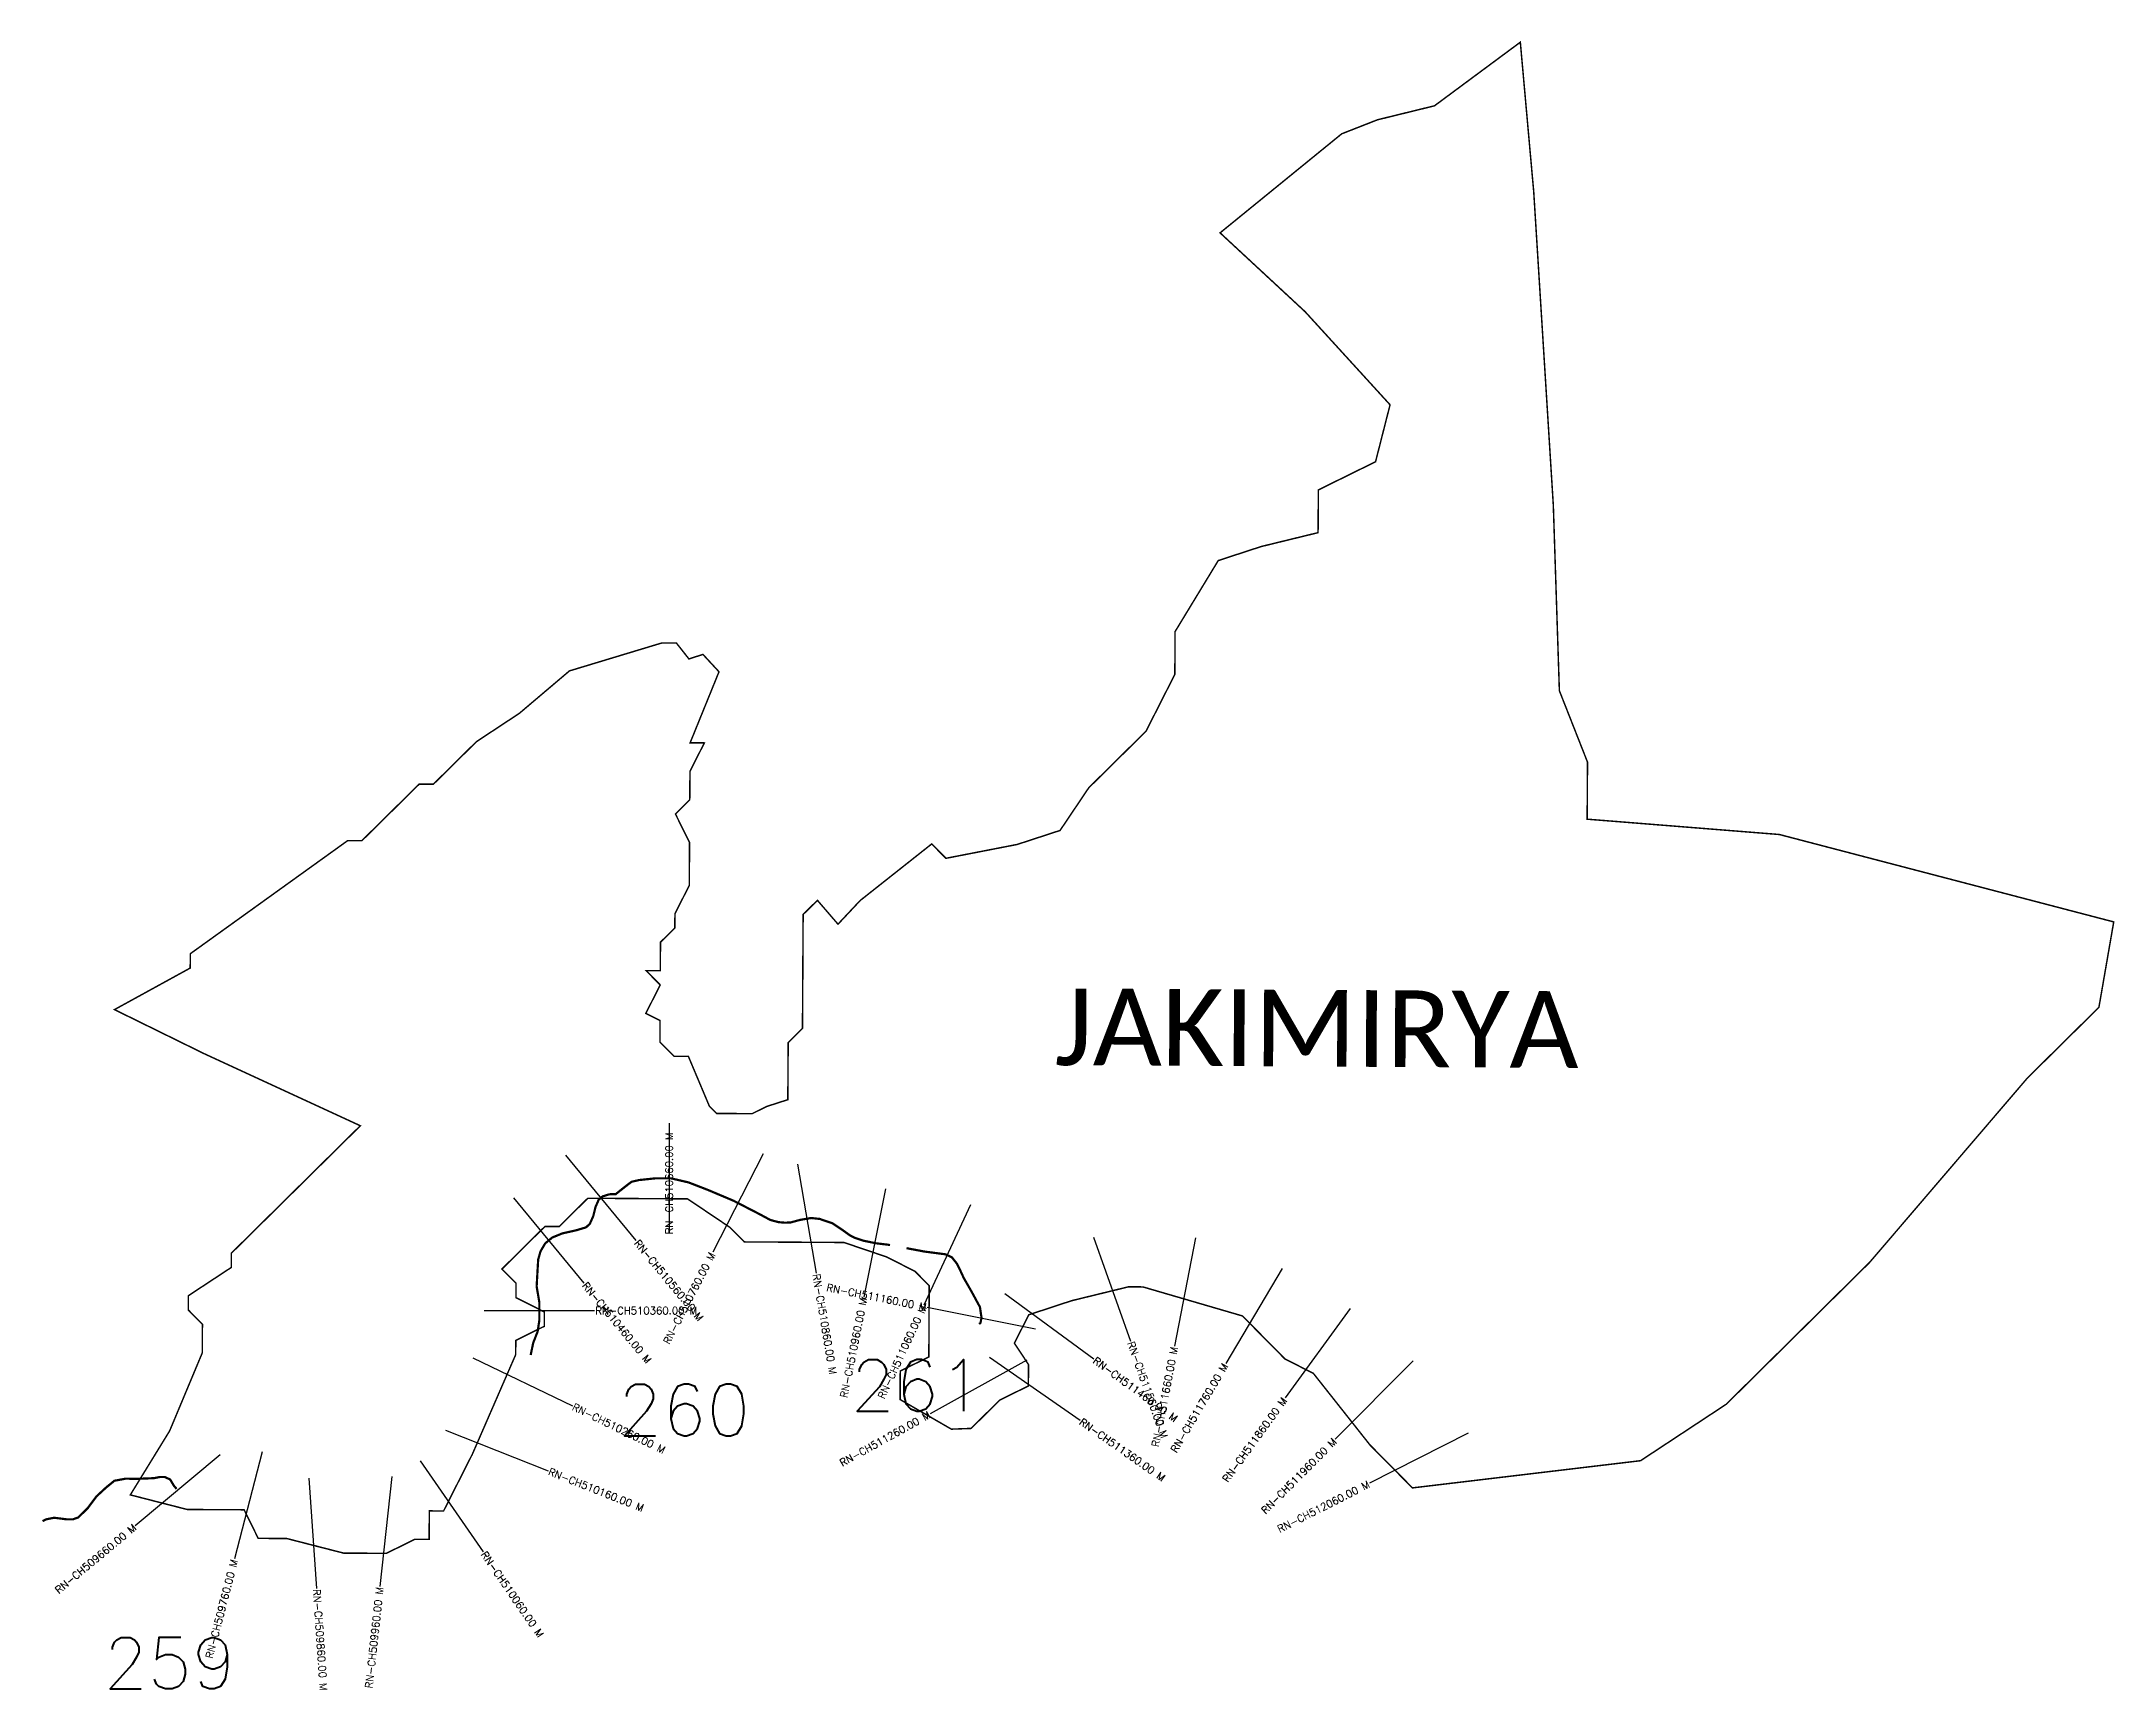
# Model space of a CAD drawing. Header units: metres. Extents: x 314766 to 317579, y 1882481 to 1884717.
import ezdxf
from ezdxf.enums import TextEntityAlignment as Align

# ---------------------------------------------------------------- set-up
doc = ezdxf.new("R2010")
doc.units = ezdxf.units.M
for name, color, linetype in [('CS', 134, 'Continuous'), ('CSMark', 6, 'Continuous'), ('NATURALLY PROTECTED', 3, 'Continuous'), ('VILLAGE NAME', 250, 'Continuous')]:
    doc.layers.add(name, color=color, linetype=linetype)
doc.styles.get("Standard").update_dxf_attribs({"font": 'simplex.shx'})

msp = doc.modelspace()

# ---------------------------------------------------------------- linework, layer by layer
at = {"color": 6, "const_width": 2, "flags": 128}
msp.add_lwpolyline([(316772.9, 1884716), (316791.1, 1884512.9), (316817.7, 1884087.4), (316825.9, 1883836), (316864.1, 1883739.1), (316863.6, 1883661.7), (317124.5, 1883640.9), (317578.3, 1883522.3), (317558.2, 1883406.4), (317461, 1883310.3), (317246.9, 1883060.2), (317052.5, 1882867.9), (316936.1, 1882791.2), (316626.5, 1882754.3), (316568.8, 1882812.6), (316492, 1882909.7), (316453.4, 1882929.3), (316395.8, 1882987.6), (316260.7, 1883027), (316241.3, 1883027.2), (316163.9, 1883008.3), (316105.8, 1882989.2), (316086.2, 1882950.7), (316105.4, 1882921.6), (316105.2, 1882892.6), (316066.4, 1882873.5), (316027.5, 1882835), (316000.7, 1882834), (315931.1, 1882874.2), (315931.3, 1882912.9), (315970.1, 1882932), (315970.6, 1883028.7), (315951.4, 1883048.1), (315912.8, 1883067.7), (315854.9, 1883087.3), (315719.6, 1883088.1), (315700.4, 1883107.6), (315642.6, 1883146.5), (315507.2, 1883147.3), (315468.4, 1883108.9), (315449, 1883109), (315390.7, 1883051.3), (315409.9, 1883031.9), (315409.8, 1883012.5), (315448.3, 1882993), (315448.2, 1882973.6), (315409.5, 1882954.5), (315409.4, 1882935.2), (315350.6, 1882800.2), (315311.5, 1882723), (315292.1, 1882723.1), (315291.9, 1882684.5), (315272.6, 1882684.6), (315233.8, 1882665.5), (315175.8, 1882665.8), (315098.6, 1882685.6), (315059.9, 1882685.8), (315040.8, 1882724.6), (314963.5, 1882725), (314886.3, 1882744.8), (314939.7, 1882831.7), (314984, 1882937.6), (314984.2, 1882976.3), (314965, 1882995.7), (314965.1, 1883015.1), (315023.3, 1883053.4), (315023.4, 1883072.7), (315198.5, 1883245.7), (314986.3, 1883343.6), (314864.8, 1883403.3), (314967.6, 1883459.7), (314967.7, 1883479.1), (315181.3, 1883632.6), (315200.6, 1883632.5), (315278.4, 1883709.3), (315297.7, 1883709.2), (315356.1, 1883766.9), (315414.3, 1883805.3), (315482.3, 1883862.9), (315607.7, 1883900.8), (315627.5, 1883900.7), (315644.5, 1883879.1), (315663.5, 1883885.3), (315685.3, 1883861.7), (315646.1, 1883765.3), (315665.4, 1883765.2), (315645.9, 1883726.6), (315645.6, 1883688), (315626.2, 1883668.7), (315645.3, 1883630), (315645, 1883571.9), (315625.5, 1883533.4), (315625.3, 1883514), (315605.9, 1883494.8), (315605.6, 1883456.1), (315586.3, 1883456.2), (315605.5, 1883436.8), (315586, 1883398.2), (315605.3, 1883388.5), (315605.1, 1883359.4), (315624.4, 1883340), (315643.7, 1883339.9), (315672.3, 1883272.1), (315681.9, 1883262.4), (315730.3, 1883262.1), (315749.6, 1883271.7), (315778.7, 1883281.1), (315779.2, 1883358.5), (315798.6, 1883377.7), (315799.5, 1883532.4), (315818.9, 1883551.6), (315846.8, 1883519.2), (315876.9, 1883551.3), (315974, 1883628.1), (315993.3, 1883608.6), (316090, 1883627.4), (316148.2, 1883646.4), (316187.1, 1883704.2), (316264.9, 1883781.1), (316304, 1883858.2), (316304.3, 1883916.2), (316362.9, 1884012.6), (316421, 1884031.6), (316498.4, 1884050.5), (316498.8, 1884108.5), (316576.4, 1884146.7), (316596.1, 1884224), (316480.8, 1884350.3), (316365.4, 1884457.3), (316530.5, 1884591.7), (316579, 1884610.7), (316656.4, 1884629.7), (316772.9, 1884716)], dxfattribs=at)
at = {"layer": 'CS'}
for p, q in [((315617.5, 1883249.4), (315617.5, 1883099.4)), ((315477, 1883205.6), (315572.5, 1883089.9)), ((315745.4, 1883207.4), (315676.9, 1883074)), ((315792, 1883193.5), (315817.1, 1883045.6)), ((315911.4, 1883160.1), (315881.8, 1883013.1)), ((315406.3, 1883147.8), (315502, 1883032.3)), ((316026.6, 1883138.2), (315963.5, 1883002.1)), ((316193.6, 1883094.7), (316243.8, 1882953.4)), ((316332, 1883093.8), (316303.6, 1882946.6)), ((316449.8, 1883052), (316373, 1882923.1)), ((316073.2, 1883018.2), (316194.1, 1882929.3)), ((315366.5, 1882994.8), (315516.5, 1882994.8)), ((316115, 1882969.8), (315967.9, 1882999.2)), ((316541.8, 1882997.7), (316453.6, 1882876.3)), ((315351.3, 1882930.9), (315486.3, 1882865.5)), ((316102.9, 1882927.7), (315971.8, 1882854.8)), ((316052.3, 1882931.9), (316175.3, 1882846)), ((316627.5, 1882926.6), (316521.8, 1882820.2)), ((315314, 1882832.6), (315453.5, 1882777.5)), ((316701.9, 1882828.5), (316568.2, 1882760.6)), ((315008.3, 1882799), (314893.1, 1882702.9)), ((315065.2, 1882803.1), (315027.7, 1882657.9)), ((315128.6, 1882767.6), (315139.1, 1882618)), ((315241.2, 1882769.9), (315225, 1882620.7)), ((315279.9, 1882790.9), (315365.1, 1882667.4))]:
    msp.add_line(p, q, dxfattribs=at)
at = {"layer": 'NATURALLY PROTECTED', "const_width": 3, "flags": 128}
for points in [[(315429.7, 1882934.6), (315433.1, 1882951), (315439.1, 1882966.4), (315441.5, 1882982), (315441.5, 1883005.7), (315437.8, 1883027.7), (315438.9, 1883047.5), (315439.9, 1883064.2), (315443.1, 1883075.4), (315449.4, 1883086.1), (315458.9, 1883094), (315472.6, 1883099.6), (315492.1, 1883104), (315504.9, 1883107.9), (315510, 1883112.6), (315514.6, 1883123), (315517.7, 1883135.5), (315522.1, 1883145.5), (315527.4, 1883149.9), (315536.5, 1883152.7), (315545.1, 1883152.9), (315549.9, 1883156.7), (315559, 1883163.9), (315566.7, 1883169.7), (315576.7, 1883172), (315599.4, 1883174.4), (315619.9, 1883174.4), (315644, 1883168.8), (315670.3, 1883158.6), (315704.9, 1883144), (315738.9, 1883126.5), (315754.9, 1883117.9), (315766, 1883114.9), (315774.4, 1883114.2), (315782.3, 1883114.4), (315795.1, 1883117.9), (315810.2, 1883120.5), (315821.8, 1883119.3), (315839, 1883113.5), (315852.9, 1883104.2), (315863, 1883097), (315869, 1883093.9), (315881.8, 1883089.6), (315898.5, 1883086.2), (315915.4, 1883084.2), (315917.4, 1883083.8)], [(315939.8, 1883079.6), (315964.1, 1883075), (315992.5, 1883071.3), (316001.3, 1883067.3), (316008.4, 1883058.3), (316012.9, 1883049.1), (316017.4, 1883039.3), (316028.3, 1883020.3), (316039.5, 1882999.6), (316041.6, 1882985.2), (316040.2, 1882978.2), (316038.3, 1882976.7)], [(314767.2, 1882709.3), (314772.3, 1882711.7), (314783, 1882713.8), (314799.4, 1882711.7), (314808.3, 1882711.6), (314815.6, 1882714.2), (314828.4, 1882726.7), (314840.3, 1882742.7), (314853.3, 1882754.7), (314864.7, 1882764), (314879.9, 1882766.8), (314896, 1882766.6), (314918.5, 1882767.5), (314926.4, 1882769.1), (314933, 1882769.1), (314940.4, 1882765.7), (314945.5, 1882757.2), (314949.1, 1882752.9)]]:
    msp.add_lwpolyline(points, dxfattribs=at)

# ---------------------------------------------------------------- texts
at = {"char_height": 70, "attachment_point": 1}
for s, insert in [('261', (315864, 1882928.3)), ('260', (315548.1, 1882895)), ('259', (314849.9, 1882551.5))]:
    msp.add_mtext_dynamic_manual_height_columns(s, width=95.172, gutter_width=1, heights=[0], dxfattribs=dict(at, insert=insert))
at = {"layer": 'CSMark'}
for s, rotation, p in [('RN-CH510660.00 M', 90, (315617.5, 1883098.4)), ('RN-CH510560.00 M', 309.5343, (315573.2, 1883089.1)), ('RN-CH510460.00 M', 309.6512, (315502.6, 1883031.5)), ('RN-CH510860.00 M', 279.599, (315817.2, 1883044.6)), ('RN-CH511560.00 M', 289.553, (316244.1, 1882952.4)), ('RN-CH511460.00 M', 323.6881, (316194.9, 1882928.7)), ('RN-CH510260.00 M', 334.155, (315487.2, 1882865.1)), ('RN-CH511360.00 M', 325.0629, (316176.1, 1882845.5)), ('RN-CH510160.00 M', 338.4212, (315454.4, 1882777.1)), ('RN-CH510060.00 M', 304.6061, (315365.7, 1882666.6)), ('RN-CH509860.00 M', 274.0007, (315139.2, 1882617))]:
    msp.add_text(s, height=10, rotation=rotation, dxfattribs=at).set_placement(p, align=Align.MIDDLE_LEFT)
for s, rotation, p in [('RN-CH510760.00 M', 62.8164, (315676.5, 1883073.1)), ('RN-CH511160.00 M', 348.6827, (315966.9, 1882999.4)), ('RN-CH510960.00 M', 78.6387, (315881.6, 1883012.1)), ('RN-CH511060.00 M', 65.1297, (315963.1, 1883001.2)), ('RN-CH511660.00 M', 79.0719, (316303.4, 1882945.6)), ('RN-CH511760.00 M', 59.2405, (316372.5, 1882922.2)), ('RN-CH511260.00 M', 29.0738, (315971, 1882854.4)), ('RN-CH511860.00 M', 54.0039, (316453, 1882875.5)), ('RN-CH511960.00 M', 45.1777, (316521.1, 1882819.5)), ('RN-CH512060.00 M', 26.9287, (316567.3, 1882760.1)), ('RN-CH509660.00 M', 39.8271, (314892.3, 1882702.3)), ('RN-CH509760.00 M', 75.5403, (315027.5, 1882656.9)), ('RN-CH509960.00 M', 83.7909, (315224.9, 1882619.7))]:
    msp.add_text(s, height=10, rotation=rotation, dxfattribs=at).set_placement(p, align=Align.MIDDLE_RIGHT)
msp.add_text('RN-CH510360.00 M', height=10, dxfattribs=at).set_placement((315517.5, 1882994.8), align=Align.MIDDLE_LEFT)
at = {"layer": 'VILLAGE NAME', "insert": (316141.4, 1883432.1), "char_height": 104.042, "attachment_point": 1, "rotation": 359.6762}
msp.add_mtext_dynamic_manual_height_columns('{\\fCalibri|b0|i0|c0|p34;JAKIMIRYA}', width=1142.412, gutter_width=520.2, heights=[0], dxfattribs=at)

doc.saveas('drawing.dxf')
